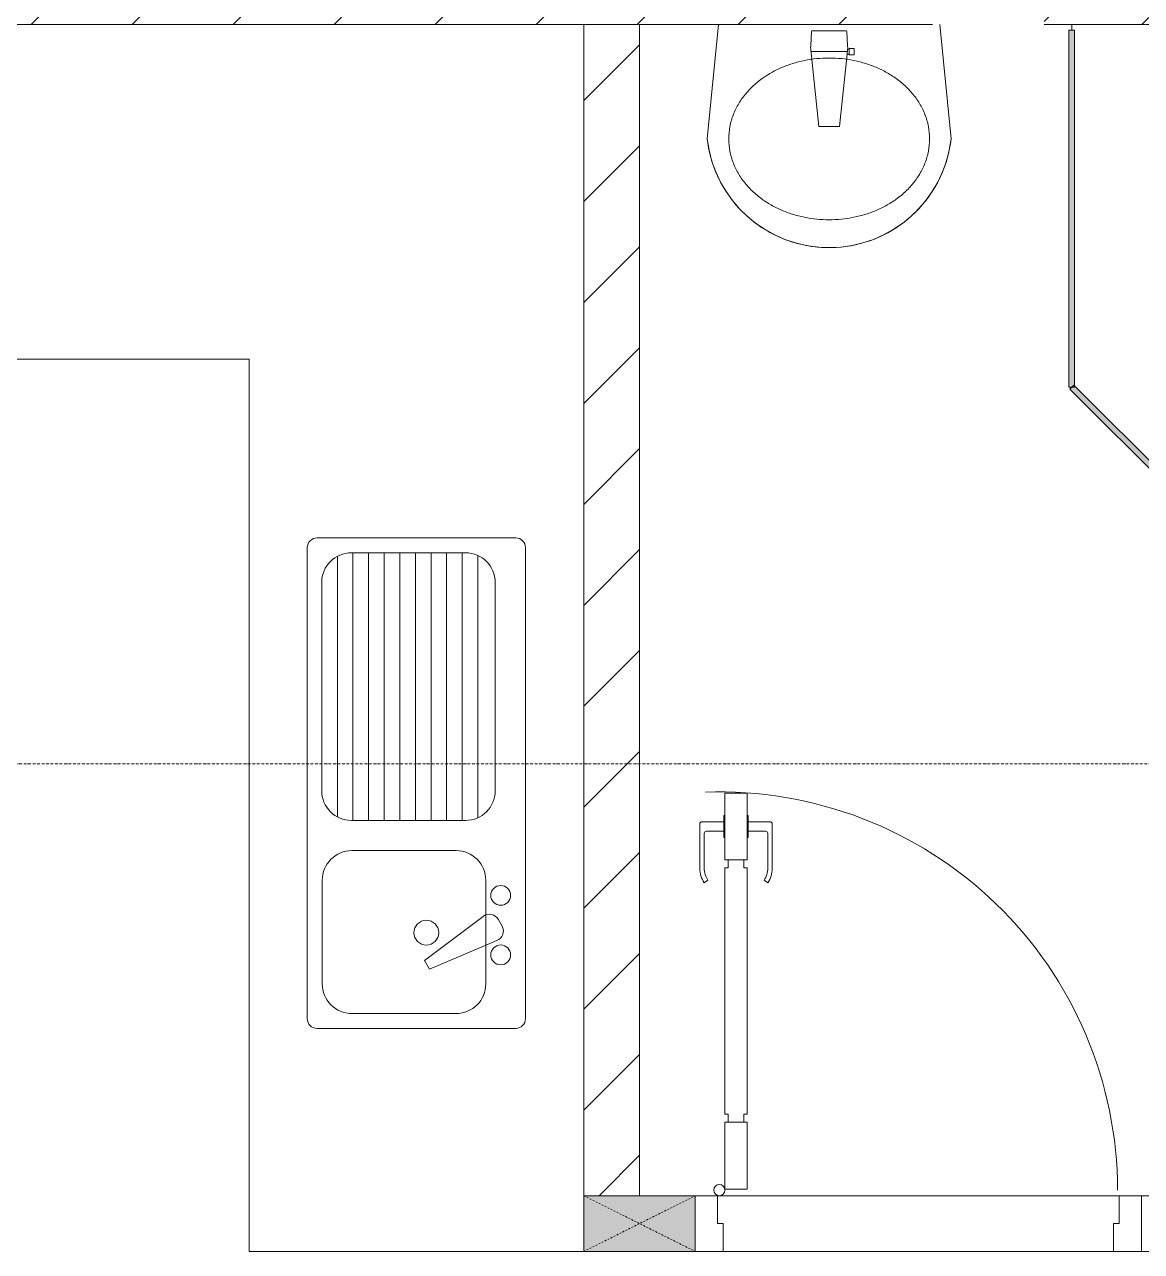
# Model space of a CAD drawing. Header units: millimetres. Extents: x 1591 to 240306, y -15958 to 82755.
# Drawn here: x 83426 to 85429, y 31137 to 33337 of the extents above; entities that cross this region are included whole.
import ezdxf

# ---------------------------------------------------------------- set-up
doc = ezdxf.new("R2010")
doc.units = ezdxf.units.MM
doc.linetypes.add('Dash', pattern=[6, 3, -3])
doc.linetypes.add('Dash Dot 3_16_', pattern=[7.9375, 4.7625, -1.5875, 0, -1.5875])
for name, color, linetype, lineweight in [('0-1', 7, 'Continuous', 5), ('A-DETL-GENF-1', 9, 'Continuous', 9), ('A-DOOR-1', 254, 'Continuous', 9), ('A-DOOR-2', 9, 'Continuous', 9), ('A-FLOR-2', 9, 'Continuous', 9), ('A-GLAZ-CURT', 52, 'Continuous', 9), ('A-GLAZ-CURT-1', 254, 'Continuous', 9), ('A-GLAZ-CURT-2', 9, 'Continuous', 9), ('A-WALL-1', 253, 'Continuous', 18), ('A-WALL-2', 9, 'Continuous', 9), ('A-WALL-3', 113, 'Continuous', 18), ('A-WALL-PATT-1', 10, 'Continuous', 9), ('A-WALL-PATT-2', 111, 'Continuous', 9), ('G-ANNO-SYMB-1', 111, 'Dash Dot 3_16_', 18), ('I-FURN', 30, 'Continuous', 9), ('I-FURN-1', 254, 'Continuous', 9), ('P-SANR-FIXT-1', 254, 'Continuous', 9), ('S-COLS', 52, 'Continuous', 9), ('S-COLS-3', 254, 'Continuous', 9), ('S-COLS-4', 253, 'Continuous', 18), ('S-COLS-HDLN-1', 9, 'Dash', 9)]:
    doc.layers.add(name, color=color, linetype=linetype, lineweight=lineweight)

# ---------------------------------------------------------------- blocks, each defined once
blk = doc.blocks.new('DOOR_CW_01 CANH MO-PANEL KINH - DIG_02-800x2200-CỬA NHÔM KÍNH-400864-TKCS_MB TẦNG 3-4')
at = {"layer": 'A-DETL-GENF-1'}
for p, q in [((-347, 772), (-307, 772)), ((-347, 652), (-347, 772)), ((-307, 772), (-307, 652)), ((-349, 731.8), (-347, 731.8)), ((-349, 692.2), (-349, 731.8)), ((-347, 692.2), (-347, 731.8)), ((-307, 692.2), (-307, 731.8)), ((-305, 731.8), (-307, 731.8)), ((-305, 692.2), (-305, 731.8)), ((-392, 637), (-392, 716.5)), ((-349, 720.5), (-388, 720.5)), ((-305, 720.5), (-266, 720.5)), ((-262, 637), (-262, 716.5)), ((-384, 699.5), (-384, 637)), ((-349, 703.5), (-380, 703.5)), ((-347, 692.2), (-349, 692.2)), ((-307, 692.2), (-305, 692.2)), ((-305, 703.5), (-274, 703.5)), ((-270, 699.5), (-270, 637)), ((-307, 652), (-347, 652)), ((-347, 638), (-341, 638)), ((-347, 638), (-347, 196)), ((-313, 652), (-341, 652)), ((-341, 652), (-341, 638)), ((-313, 638), (-313, 652)), ((-307, 638), (-313, 638)), ((-307, 196), (-307, 638)), ((-383.9, 611.2), (-377.3, 615.8)), ((-270.1, 611.2), (-276.7, 615.8)), ((-347, 196), (-341, 196)), ((-307, 182), (-347, 182)), ((-347, 182), (-347, 62)), ((-341, 196), (-341, 182)), ((-341, 182), (-313, 182)), ((-307, 196), (-313, 196)), ((-313, 182), (-313, 196)), ((-307, 62), (-307, 182)), ((-347, 62), (-307, 62))]:
    blk.add_line(p, q, dxfattribs=at)
blk.add_circle((-357, 60), 10, dxfattribs=at)
for centre, radius, start, end in [((-357, 60), 714, 360, 92), ((-388, 716.5), 4, 90, 180), ((-266, 716.5), 4, 0, 90), ((-380, 699.5), 4, 90, 180), ((-274, 699.5), 4, 0, 90), ((-347, 637), 45, 180, 215), ((-347, 637), 37, 180, 215), ((-307, 637), 37, 325, 0), ((-307, 637), 45, 325, 0)]:
    blk.add_arc(centre, radius, start, end, dxfattribs=at)
at = {"layer": 'A-DOOR-2'}
for p, q in [((-360, 50), (-400, 50)), ((-360, 0), (-360, 50)), ((-357, 50), (-332, 50)), ((400, 50), (360, 50)), ((360, 50), (360, 0)), ((400, -50), (400, 50)), ((-350, 0), (-360, 0)), ((-350, -50), (-350, 0)), ((360, 0), (350, 0)), ((350, 0), (350, -50)), ((-400, -50), (-350, -50)), ((350, -50), (400, -50))]:
    blk.add_line(p, q, dxfattribs=at)
blk = doc.blocks.new('bonruatreo - Chậu rửa-348246-TKCS_MB TẦNG 3-4')
at = {"layer": 'P-SANR-FIXT-1'}
for p, q in [((-218.6, 205), (-198.4, 0)), ((198.4, 0), (218.6, 205)), ((-18.5, 182.5), (-32.2, 52.9)), ((18.5, 182.5), (-18.5, 182.5)), ((33, 45.4), (18.5, 182.5)), ((-35.6, 54.2), (-44.7, 54.2)), ((-44.7, 54.2), (-44.7, 42.8)), ((-35.6, 52.9), (-35.6, 54.2)), ((-32.2, 52.9), (-35.6, 52.9)), ((-35.6, 44.2), (-35.6, 52.9)), ((-35.6, 42.8), (-35.6, 44.2)), ((-35.6, 44.2), (-33.1, 44.2)), ((-32.2, 52.9), (-33.1, 44.2)), ((32.7, 48.5), (-32.7, 48.5)), ((-44.7, 42.8), (-35.6, 42.8)), ((-33, 37.3), (-31.4, 12.2)), ((31.4, 12.2), (33, 37.3)), ((-30.2, 11), (30.2, 11))]:
    blk.add_line(p, q, dxfattribs=at)
at = {"layer": 'P-SANR-FIXT-1', "flags": 128}
blk.add_lwpolyline([(-218.6, 205), (-217.4, 213.7), (-215.9, 222.4), (-214, 231), (-211.8, 239.5), (-209.3, 247.9), (-206.4, 256.2), (-203.2, 264.4), (-199.6, 272.5), (-195.8, 280.4), (-191.6, 288.1), (-187.1, 295.7), (-182.3, 303.1), (-177.3, 310.3), (-171.9, 317.3), (-166.3, 324.1), (-160.4, 330.6), (-154.2, 336.9), (-147.8, 342.9), (-141.2, 348.7), (-134.3, 354.2), (-127.3, 359.4), (-120, 364.4), (-112.5, 369), (-104.9, 373.4), (-97.1, 377.4), (-89.1, 381.2), (-81, 384.6), (-72.7, 387.6), (-64.4, 390.4), (-55.9, 392.8), (-47.3, 394.8), (-38.7, 396.6), (-30, 397.9), (-21.3, 399), (-12.5, 399.6), (-3.7, 400), (5.1, 399.9), (13.9, 399.6), (22.6, 398.8), (31.4, 397.8), (40.1, 396.3), (48.7, 394.5), (57.2, 392.4), (65.7, 390), (74, 387.2), (82.2, 384.1), (90.3, 380.6), (98.3, 376.8), (106.1, 372.7), (113.7, 368.3), (121.1, 363.6), (128.4, 358.7), (135.4, 353.4), (142.2, 347.8), (148.8, 342), (155.2, 335.9), (161.3, 329.6), (167.2, 323), (172.8, 316.2), (178.1, 309.2), (183.1, 302), (187.8, 294.6), (192.2, 287), (196.4, 279.2), (200.2, 271.3), (203.7, 263.2), (206.8, 255), (209.7, 246.6), (212.2, 238.2), (214.3, 229.7), (216.1, 221.1), (217.6, 212.4), (218.6, 205)], dxfattribs=at)
at = {"layer": 'P-SANR-FIXT-1'}
for centre, radius, start, end in [((0, 180), 220, 6.525, 173.475), ((5.5, 41.4), 38.7, 175.8543, 186.034), ((-5.5, 41.4), 38.7, 353.966, 6.034), ((-30.1, 12.3), 1.3, 183.5997, 268.7722), ((30.1, 12.3), 1.3, 271.2278, 356.4003)]:
    blk.add_arc(centre, radius, start, end, dxfattribs=at)
for points in [[(-180, 205), (-180, 212.4), (-178.6, 227.3), (-172.4, 248.8), (-162.5, 268.9), (-149.4, 287), (-133.8, 303), (-116.1, 316.6), (-96.9, 327.9), (-76.5, 336.8), (-55.2, 343.5), (-33.3, 347.9), (-11.2, 350.1), (11.1, 350.1), (33.3, 347.9), (55.2, 343.5), (76.5, 336.8), (96.9, 327.9), (116.1, 316.6), (133.8, 302.9), (149.5, 287), (162.5, 268.8), (172.4, 248.8), (178.6, 227.3), (180, 212.4), (180, 205)], [(180, 205), (180, 197.6), (178.6, 182.7), (172.4, 161.2), (162.5, 141.2), (149.5, 123), (133.8, 107.1), (116.1, 93.4), (96.9, 82.1), (76.5, 73.2), (55.2, 66.5), (33.3, 62.1), (11.1, 59.9), (-11.2, 59.9), (-33.3, 62.1), (-55.2, 66.5), (-76.5, 73.2), (-96.9, 82.1), (-116.1, 93.4), (-133.8, 107), (-149.4, 123), (-162.5, 141.1), (-172.4, 161.2), (-178.6, 182.7), (-180, 197.6), (-180, 205)]]:
    blk.add_open_spline(points, degree=3, dxfattribs=at)
blk = doc.blocks.new('System Panel - Glazed-579049-TKCS_MB TẦNG 3-4')
at = {"layer": 'A-GLAZ-CURT'}
blk.add_hatch(color=256, dxfattribs=at).paths.add_polyline_path([(320, 5), (-320, 5), (-320, -5), (320, -5)])
at = {"layer": 'A-GLAZ-CURT-2'}
for p, q in [((320, 5), (-320, 5)), ((-320, 5), (-320, -5)), ((320, -5), (320, 5)), ((-320, -5), (320, -5))]:
    blk.add_line(p, q, dxfattribs=at)
blk = doc.blocks.new('System Panel - Glazed-579080-TKCS_MB TẦNG 3-4')
at = {"layer": 'A-GLAZ-CURT'}
blk.add_hatch(color=256, dxfattribs=at).paths.add_polyline_path([(353.6, -5), (353.6, 5), (-353.6, 5), (-353.6, -5), (147, -5)])
at = {"layer": 'A-GLAZ-CURT-2'}
for p, q in [((353.6, 5), (-353.6, 5)), ((-353.6, 5), (-353.6, -5)), ((353.6, -5), (353.6, 5)), ((-353.6, -5), (353.6, -5))]:
    blk.add_line(p, q, dxfattribs=at)
blk = doc.blocks.new('HE BEP B_ - HE BEP B_-437036-TKCS_MB TẦNG 3-4')
at = {"layer": 'I-FURN'}
for p, q in [((599.3, -89.3), (1380.9, -89.3)), ((569.3, -491.3), (569.3, -119.3)), ((656.9, -126.5), (689.4, -126.5)), ((656.9, -130.4), (656.9, -126.5)), ((689.4, -130.4), (656.9, -130.4)), ((689.4, -126.5), (689.4, -130.4)), ((1290.8, -126.5), (1290.8, -130.4)), ((1323.3, -126.5), (1290.8, -126.5)), ((1290.8, -130.4), (1323.3, -130.4)), ((1323.3, -130.4), (1323.3, -126.5)), ((1410.9, -491.3), (1410.9, -119.3)), ((677.1, -192.1), (672.7, -196.4)), ((672.7, -196.4), (701.8, -225.6)), ((706.2, -221.2), (677.1, -192.1)), ((894.6, -194.8), (865.5, -223.9)), ((899, -199.2), (894.6, -194.8)), ((1081.2, -199.2), (1085.6, -194.8)), ((1085.6, -194.8), (1114.7, -223.9)), ((1274, -221.2), (1303.2, -192.1)), ((1307.6, -196.4), (1278.4, -225.6)), ((1303.2, -192.1), (1307.6, -196.4)), ((869.9, -228.3), (899, -199.2)), ((1110.3, -228.3), (1081.2, -199.2)), ((701.8, -225.6), (706.2, -221.2)), ((865.5, -223.9), (869.9, -228.3)), ((1114.7, -223.9), (1110.3, -228.3)), ((1278.4, -225.6), (1274, -221.2)), ((675.4, -414), (704.6, -384.9)), ((709, -389.3), (679.8, -418.4)), ((704.6, -384.9), (709, -389.3)), ((868.3, -392), (872.7, -387.6)), ((897.4, -421.2), (868.3, -392)), ((872.7, -387.6), (901.8, -416.8)), ((1107.6, -387.6), (1078.5, -416.8)), ((1082.9, -421.2), (1112, -392)), ((1112, -392), (1107.6, -387.6)), ((1275.7, -384.9), (1271.3, -389.3)), ((1271.3, -389.3), (1300.4, -418.4)), ((1304.8, -414), (1275.7, -384.9)), ((679.8, -418.4), (675.4, -414)), ((901.8, -416.8), (897.4, -421.2)), ((1078.5, -416.8), (1082.9, -421.2)), ((1300.4, -418.4), (1304.8, -414)), ((599.3, -521.3), (1380.9, -521.3))]:
    blk.add_line(p, q, dxfattribs=at)
for centre, radius in [((787.2, -306.6), 142.6), ((787.2, -306.6), 131.3), ((1193, -306.6), 142.6), ((1193, -306.6), 131.3), ((787.2, -306.6), 87.2), ((1193, -306.6), 87.2), ((787.2, -306.6), 43.6), ((1193, -306.6), 43.6), ((787.2, -306.6), 30.9), ((1193, -306.6), 30.9)]:
    blk.add_circle(centre, radius, dxfattribs=at)
for centre, radius, start, end in [((599.3, -119.3), 30, 90, 180), ((676.6, -122.6), 18.1, 120.7976, 145.204), ((673.2, -116.9), 11.5, 90, 120.7976), ((673.2, -116.9), 11.5, 59.2024, 90), ((669.8, -122.6), 18.1, 34.796, 59.2024), ((1310.5, -122.6), 18.1, 120.7976, 145.204), ((1307.1, -116.9), 11.5, 90, 120.7976), ((1307.1, -116.9), 11.5, 59.2024, 90), ((1303.7, -122.6), 18.1, 34.796, 59.2024), ((1380.9, -119.3), 30, 360, 90), ((690.4, -128.8), 33.5, 163.9419, 180), ((690.4, -128.8), 33.5, 180, 196.0581), ((681.9, -126.4), 24.7, 145.204, 163.9419), ((673.1, -128.4), 11.6, 9.7177, 170.2823), ((673.1, -128.4), 11.6, 189.9102, 350.0898), ((664.4, -126.4), 24.7, 16.0581, 34.796), ((655.9, -128.8), 33.5, 0, 16.0581), ((655.9, -128.8), 33.5, 343.9419, 0), ((1324.3, -128.8), 33.5, 163.9419, 180), ((1324.3, -128.8), 33.5, 180, 196.0581), ((1315.8, -126.4), 24.7, 145.204, 163.9419), ((1307.2, -128.4), 11.6, 9.7177, 170.2823), ((1307.2, -128.4), 11.6, 189.9102, 350.0898), ((1298.3, -126.4), 24.7, 16.0581, 34.796), ((1289.8, -128.8), 33.5, 0, 16.0581), ((1289.8, -128.8), 33.5, 343.9419, 0), ((681.9, -131.3), 24.7, 196.0581, 214.796), ((676.6, -135), 18.1, 214.796, 239.2024), ((673.2, -140.7), 11.5, 239.2024, 270), ((673.2, -140.7), 11.5, 270, 300.7976), ((669.8, -135), 18.1, 300.7976, 325.204), ((664.4, -131.3), 24.7, 325.204, 343.9419), ((1315.8, -131.3), 24.7, 196.0581, 214.796), ((1310.5, -135), 18.1, 214.796, 239.2024), ((1307.1, -140.7), 11.5, 239.2024, 270), ((1307.1, -140.7), 11.5, 270, 300.7976), ((1303.7, -135), 18.1, 300.7976, 325.204), ((1298.3, -131.3), 24.7, 325.204, 343.9419), ((599.3, -491.3), 30, 180, 270), ((1380.9, -491.3), 30, 270, 360)]:
    blk.add_arc(centre, radius, start, end, dxfattribs=at)
at = {"layer": 'I-FURN-1'}
for p, q in [((0, 1600), (-600, 1600)), ((0, 1600), (-600, 1600)), ((0, 0), (0, 1600)), ((0, 0), (0, 1600)), ((-478.1, 1200), (-121.9, 1200)), ((-495.6, 337.9), (-495.6, 1182.5)), ((-184.4, 1173.3), (-371.1, 1173.3)), ((-104.4, 1182.5), (-104.4, 337.9)), ((-424.5, 1120), (-424.5, 934.5)), ((-131.1, 934.5), (-131.1, 1120)), ((-444.4, 1042.1), (-323.5, 1093.7)), ((-314.6, 1078.3), (-419.7, 999.4)), ((-323.5, 1093.7), (-314.6, 1078.3)), ((-453.5, 1016.6), (-446.4, 1004.2)), ((-371.1, 881.2), (-184.4, 881.2)), ((-410.2, 351.9), (-410.2, 822.3)), ((-183.5, 827.2), (-388, 827.2)), ((-382.2, 347.1), (-382.2, 827.2)), ((-354.2, 347.1), (-354.2, 827.2)), ((-326.2, 347.1), (-326.2, 827.2)), ((-298.2, 347.1), (-298.2, 827.2)), ((-270.2, 347.1), (-270.2, 827.2)), ((-242.2, 347.1), (-242.2, 827.2)), ((-214.2, 347.1), (-214.2, 827.2)), ((-186.2, 347.1), (-186.2, 827.2)), ((-158.2, 353.5), (-158.2, 820.8)), ((-441.3, 773.8), (-441.3, 400.4)), ((-130.2, 400.4), (-130.2, 773.8)), ((-388, 347.1), (-183.5, 347.1)), ((-121.9, 320.4), (-478.1, 320.4)), ((2000, 0), (0, 0)), ((0, 0), (2000, 0)), ((2000, -600), (2000, 0)), ((2000, 0), (2000, -600))]:
    blk.add_line(p, q, dxfattribs=at)
for centre, radius in [((-451.1, 1068.2), 17.8), ((-317.8, 1028.4), 22.2), ((-451.1, 961.5), 17.8)]:
    blk.add_circle(centre, radius, dxfattribs=at)
for centre, radius, start, end in [((-478.1, 1182.5), 17.5, 90, 180), ((-121.9, 1182.5), 17.5, 0, 90), ((-371.1, 1120), 53.3, 90, 180), ((-184.4, 1120), 53.3, 360, 90), ((-438.1, 1025.5), 17.8, 110.5379, 209.9521), ((-431, 1013.1), 17.8, 209.9521, 309.4618), ((-371.1, 934.5), 53.3, 180, 270), ((-184.4, 934.5), 53.3, 270, 360), ((-388, 773.8), 53.3, 90, 180), ((-183.5, 773.8), 53.3, 360, 90), ((-388, 400.4), 53.3, 180, 270), ((-183.5, 400.4), 53.3, 270, 360), ((-478.1, 337.9), 17.5, 180, 270), ((-121.9, 337.9), 17.5, 270, 0)]:
    blk.add_arc(centre, radius, start, end, dxfattribs=at)
blk = doc.blocks.new('G1_SOF - BO TRU - 100x200-745959-TKCS_MB TẦNG 3-4')
at = {"layer": 'S-COLS'}
blk.add_hatch(color=256, dxfattribs=at).paths.add_polyline_path([(-50, 100), (-50, -100), (50, -100), (50, 100)])
at = {"layer": 'S-COLS-4'}
for p, q in [((50, 100), (-50, 100)), ((-50, 100), (-50, -100)), ((50, -100), (50, 100)), ((-50, -100), (50, -100))]:
    blk.add_line(p, q, dxfattribs=at)
at = {"layer": 'S-COLS-HDLN-1'}
for p, q in [((50, 100), (-50, -100)), ((-50, 100), (50, -100))]:
    blk.add_line(p, q, dxfattribs=at)
blk = doc.blocks.new('NCV_TKTC_TANG 3 - 4_rvt-2-TKCS_MB TẦNG 3-4')
at = {"layer": 'A-WALL-PATT-1'}
h = blk.add_hatch(dxfattribs=at)
h.set_pattern_fill('FP_1', color=256, style=0, pattern_type=2)
h.set_pattern_definition([(45, (0, 0), (-90.50967, 90.50967), [])])
h.paths.add_polyline_path([(73427.6, 31236.9), (73527.6, 31236.9), (73527.6, 33336.9), (73427.6, 33336.9), (73427.6, 32082.9)])
at = {"layer": 'A-FLOR-2'}
for p, q in [((73427.6, 31236.9), (73427.6, 33336.9)), ((74302.6, 33326.9), (74302.6, 33336.9)), ((73427.6, 31136.9), (73427.6, 31236.9)), ((74377.6, 31136.9), (73677.6, 31136.9))]:
    blk.add_line(p, q, dxfattribs=at)
at = {"layer": 'A-WALL-1'}
for p, q in [((73527.6, 33336.9), (73427.6, 33336.9)), ((73427.6, 33336.9), (73427.6, 31236.9)), ((73527.6, 31236.9), (73527.6, 33336.9)), ((74627.6, 31236.9), (74427.6, 31236.9)), ((74427.6, 31236.9), (74427.6, 31136.9)), ((74427.6, 31136.9), (74527.6, 31136.9))]:
    blk.add_line(p, q, dxfattribs=at)
at = {"layer": 'A-WALL-2'}
for p, q in [((73667.6, 31236.9), (74387.6, 31236.9)), ((74377.6, 31136.9), (73677.6, 31136.9))]:
    blk.add_line(p, q, dxfattribs=at)
at = {"layer": 'A-DOOR-1'}
blk.add_blockref('DOOR_CW_01 CANH MO-PANEL KINH - DIG_02-800x2200-CỬA NHÔM KÍNH-400864-TKCS_MB TẦNG 3-4', (74027.6, 31186.9), dxfattribs=at)
at = {"layer": 'A-GLAZ-CURT-1'}
for name, p, rotation in [('System Panel - Glazed-579049-TKCS_MB TẦNG 3-4', (74302.6, 33006.9), 269.9999999999996), ('System Panel - Glazed-579080-TKCS_MB TẦNG 3-4', (74552.6, 32436.9), 314.9999999999997)]:
    blk.add_blockref(name, p, dxfattribs=dict(at, rotation=rotation))
at = {"layer": 'I-FURN-1', "rotation": 180}
blk.add_blockref('HE BEP B_ - HE BEP B_-437036-TKCS_MB TẦNG 3-4', (72827.6, 32736.9), dxfattribs=at)
at = {"layer": 'P-SANR-FIXT-1', "rotation": 180}
blk.add_blockref('bonruatreo - Chậu rửa-348246-TKCS_MB TẦNG 3-4', (73867.6, 33336.9), dxfattribs=at)
at = {"layer": 'S-COLS-3', "rotation": 89.9999999999993}
blk.add_blockref('G1_SOF - BO TRU - 100x200-745959-TKCS_MB TẦNG 3-4', (73527.6, 31186.9), dxfattribs=at)

msp = doc.modelspace()

# ---------------------------------------------------------------- hatches: boundary and pattern name
at = {"layer": 'A-WALL-PATT-2'}
h = msp.add_hatch(dxfattribs=at)
h.set_pattern_fill('FP_1', color=256, style=0, pattern_type=2)
h.set_pattern_definition([(45, (11001.35, 0), (-90.50967, 90.50967), [])])
h.paths.add_polyline_path([(88072.4, 33336.9), (88178.9, 33336.9), (88178.9, 33536.9), (85254.2, 33536.9), (85254.2, 33336.9), (87669.4, 33336.9)])
h.paths.add_polyline_path([(83236.3, 33336.9), (85054.2, 33336.9), (85054.2, 33536.9), (81568.9, 33536.9), (81568.9, 33336.9), (81624.3, 33336.9)])
h.paths.add_polyline_path([(80328.9, 33336.9), (80478.9, 33336.9), (80478.9, 33536.9), (80328.9, 33536.9)])

# ---------------------------------------------------------------- linework, layer by layer
at = {"layer": 'A-WALL-3'}
for p, q in [((81568.9, 33336.9), (85054.2, 33336.9)), ((85254.2, 33336.9), (88178.9, 33336.9))]:
    msp.add_line(p, q, dxfattribs=at)
at = {"layer": 'G-ANNO-SYMB-1'}
msp.add_line((39749.2, 32011.5), (145928.2, 32011.5), dxfattribs=at)

# ---------------------------------------------------------------- block references
at = {"layer": '0-1'}
msp.add_blockref('NCV_TKTC_TANG 3 - 4_rvt-2-TKCS_MB TẦNG 3-4', (11001.4, 0), dxfattribs=at)

doc.saveas('drawing.dxf')
